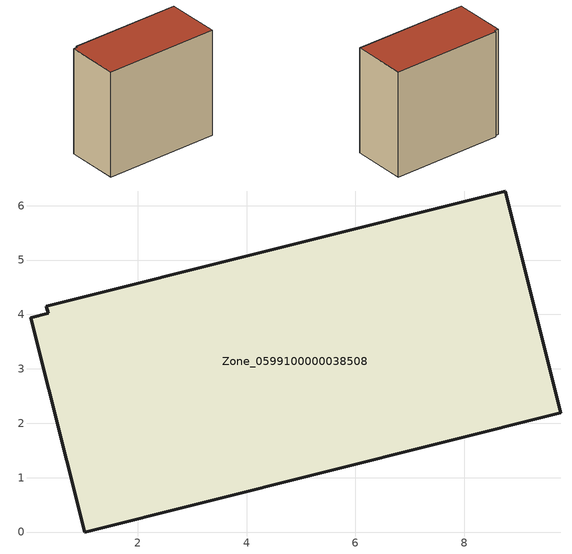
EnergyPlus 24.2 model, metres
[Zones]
Zone_0599100000038508
 floor ground (C_G): 0.03,3.94 0.35,4.02 0.32,4.15 8.76,6.27 9.78,2.19 1.02,0 z0
 wall outside (C_F): 9.78,2.19 8.76,6.27 0.32,4.15 0.35,4.02 0.03,3.94 1.02,0 9.78,2.19 z0:8.43
 roof outside (C_R): 0.35,4.02 0.03,3.94 1.02,0 9.78,2.19 8.76,6.27 0.32,4.15 z8.43
[BUILDING]
Pand.0599100000038508: North Axis=0; Terrain=City; Loads Convergence Tolerance Value=0.04; Temperature Convergence Tolerance Value=0.4; Solar Distribution=FullExterior; Maximum Number of Warmup Days=25; Minimum Number of Warmup Days=1
[Site:Location]
Rotterdam.The.Hague.AP_ZH_NLD Design_Conditions: Latitude=51.96; Longitude=4.45; Time Zone=1; Elevation=-4.5
[SITE:GROUNDTEMPERATURE:BUILDINGSURFACE]
18, 18, 18, 18, 18, 18, 18, 18, 18, 18, 18, 18
[MATERIAL] Thermal Absorptance=0.9; Solar Absorptance=0.7; Visible Absorptance=0.7
Name | Roughness | Thickness | Conductivity | Density | Specific Heat
G.TI.1992-2005 | MediumSmooth | 0.15 | 0.06 | 540 | 1210
F.TI.1992-2005 | Rough | 0.3 | 0.12 | 1920 | 840
R.TI.1992-2005 | MediumRough | 0.2 | 0.08 | 1500 | 1000
[CONSTRUCTION]
C_G: G.TI.1992-2005
C_F: F.TI.1992-2005
C_R: R.TI.1992-2005
[ZONE]
Zone_0599100000038508: Type=1; Multiplier=1; Ceiling Height=Autocalculate; Volume=Autocalculate; Floor Area=autocalculate; Part of Total Floor Area=Yes
[ZONEINFILTRATION:DESIGNFLOWRATE]
Infil_Zone_0599100000038508: Zone or ZoneList or Space or SpaceList=Zone_0599100000038508; Schedule=AlwaysOn; Design Flow Rate Calculation Method=Flow/Area; Flow Rate per Floor Area=0.0015; Constant Term Coefficient=1; Temperature Term Coefficient=0; Velocity Term Coefficient=0; Velocity Squared Term Coefficient=0
[HVACTEMPLATE:ZONE:IDEALLOADSAIRSYSTEM]
Zone_0599100000038508: Maximum Heating Supply Air Temperature=50; Minimum Cooling Supply Air Temperature=13; Maximum Heating Supply Air Humidity Ratio=0.0156; Minimum Cooling Supply Air Humidity Ratio=0.0077; Heating Limit=NoLimit; Cooling Limit=NoLimit; Dehumidification Control Type=ConstantSensibleHeatRatio; Cooling Sensible Heat Ratio=0.7; Dehumidification Setpoint=60; Humidification Control Type=None; Humidification Setpoint=30; Outdoor Air Method=None; Outdoor Air Flow Rate per Person=0.00944; Outdoor Air Flow Rate per Zone Floor Area=0; Outdoor Air Flow Rate per Zone=0; Demand Controlled Ventilation Type=None; Outdoor Air Economizer Type=NoEconomizer; Heat Recovery Type=None; Sensible Heat Recovery Effectiveness=0.7; Latent Heat Recovery Effectiveness=0.65
[ZONECONTROL:THERMOSTAT]
ThermostatControl_Zone_0599100000038508: Zone or ZoneList=Zone_0599100000038508; Control Type Schedule=DualSetpointControlType; Control 1=Thermostat_Zone_0599100000038508; Temperature Difference Between Cutout And Setpoint=0
[THERMOSTATSETPOINT:DUALSETPOINT]
Thermostat_Zone_0599100000038508: Heating Setpoint Temperature Schedule=HeatingSetpoint_Zone_0599100000038508; Cooling Setpoint Temperature Schedule=CoolingSetpoint_Zone_0599100000038508
[SCHEDULE:COMPACT]
HeatingSetpoint_Zone_0599100000038508: Through: 12/31, For: AllDays, Until: 24:00, 21
CoolingSetpoint_Zone_0599100000038508: Through: 12/31, For: AllDays, Until: 24:00, 24
DualSetpointControlType: Through: 12/31, For: AllDays, Until: 24:00, 4
AlwaysOn: Through: 12/31, For: AllDays, Until: 24:00, 1
